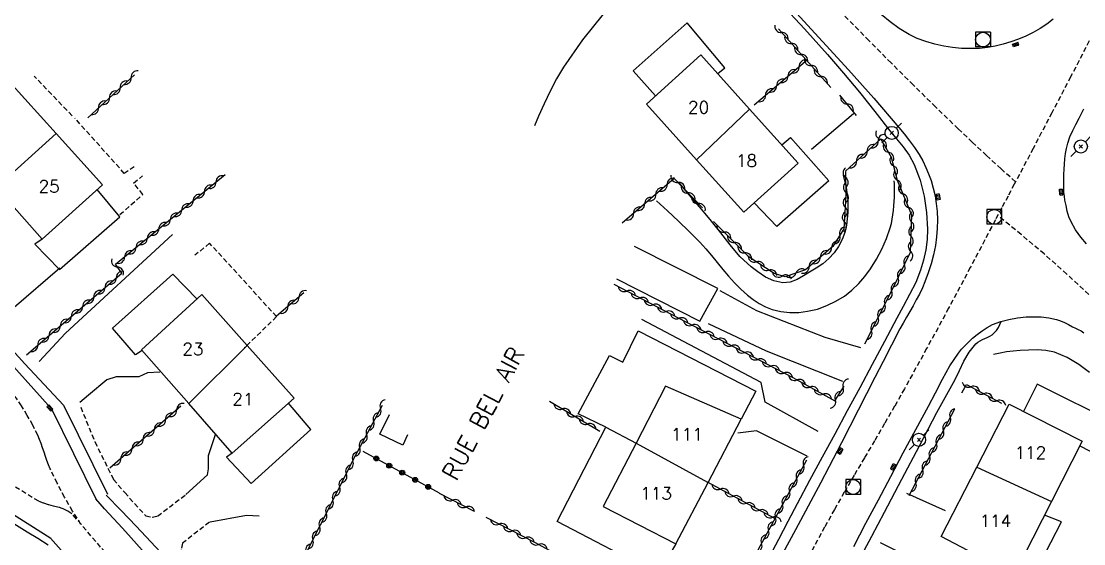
# Model space of a CAD drawing. Header units: millimetres. Extents: x 137000 to 138002, y 152999 to 154002.
# Drawn here: x 137328.6 to 137436.5, y 153858.8 to 153911.9 of the extents above; entities that cross this region are included whole.
import ezdxf
from ezdxf.enums import TextEntityAlignment as Align

# ---------------------------------------------------------------- set-up
doc = ezdxf.new("R2010")
doc.units = ezdxf.units.MM
doc.linetypes.add('DASHED', pattern=[0.75, 0.5, -0.25])
doc.layers.get('0').update_dxf_attribs({"linetype": 'CONTINUOUS'})
for name, color, linetype in [('W0001', 6, 'DASHED'), ('W0008', 7, 'CONTINUOUS'), ('W0014', 7, 'CONTINUOUS'), ('W0017', 7, 'CONTINUOUS'), ('W0101', 7, 'CONTINUOUS'), ('W0104', 1, 'CONTINUOUS'), ('W0112', 1, 'DASHED'), ('W0211', 2, 'CONTINUOUS'), ('W0214', 2, 'CONTINUOUS'), ('W0300', 7, 'CONTINUOUS'), ('W0310', 3, 'CONTINUOUS'), ('W0323', 7, 'CONTINUOUS'), ('W0401', 7, 'CONTINUOUS'), ('W0420', 7, 'CONTINUOUS'), ('W0473', 7, 'CONTINUOUS'), ('W0989', 7, 'CONTINUOUS'), ('W0991', 7, 'CONTINUOUS'), ('W1102', 7, 'CONTINUOUS')]:
    doc.layers.add(name, color=color, linetype=linetype)
doc.styles.get("Standard").update_dxf_attribs({"font": 'romans.shx', "width": 0.85})

# ---------------------------------------------------------------- blocks, each defined once
blk = doc.blocks.new('T473')
for p, q in [((-0.166667, 0.166667), (0.166667, -0.166667)), ((-0.166667, -0.166667), (0.166667, 0.166667)), ((0.500001, 0.500001), (1.000002, 1.000002)), ((-1.000002, -1.000002), (-0.500001, -0.500001))]:
    blk.add_line(p, q)
blk.add_ellipse((0, 0), major_axis=(0.471405, 0.471405), ratio=1, start_param=5.4977871438, end_param=11.780972451)
blk = doc.blocks.new('T401')
for p, q in [((-0.3, 0.3), (0, 0.3)), ((-0.3, -0.25), (-0.3, 0.3)), ((-0.3, 0.15), (0, 0.15)), ((-0.3, 0), (0, 0)), ((0, 0.3), (0, -0.25)), ((-0.3, -0.15), (0, -0.15)), ((-0.3, -0.25), (-0.3, -0.3)), ((-0.3, -0.3), (0, -0.3)), ((0, -0.3), (0, -0.25))]:
    blk.add_line(p, q)
blk = doc.blocks.new('T420')
for p, q in [((0.75, 0.75), (-0.75, 0.75)), ((-0.75, 0.75), (-0.75, -0.75)), ((0.75, 0.75), (0.75, -0.75)), ((0.75, -0.75), (-0.75, -0.75))]:
    blk.add_line(p, q)
blk.add_ellipse((0, 0), major_axis=(-0.53, 0.53), ratio=1, start_param=3.926991, end_param=10.210176)
blk = doc.blocks.new('t310o')
at = {"color": 0, "linetype": 'Continuous'}
for centre, start, end in [((-0.5, 0.38), 216.8699, 323.1304), ((0.5, -0.37), 36.8699, 143.1303)]:
    blk.add_arc(centre, 0.625, start, end, dxfattribs=at)
blk = doc.blocks.new('t323o')
at = {"color": 0, "linetype": 'Continuous'}
for radius in [0.25, 0.15]:
    blk.add_circle((0, 0), radius, dxfattribs=at)

msp = doc.modelspace()

# ---------------------------------------------------------------- linework, layer by layer
at = {"layer": 'W0001'}
for points in [[(137429.52, 153895.54), (137428.05, 153896.87), (137426.59, 153898.21), (137425.15, 153899.56), (137423.71, 153900.93), (137421.42, 153903.14), (137419.15, 153905.38), (137416.89, 153907.63), (137414.65, 153909.89), (137411.42, 153913.17)], [(137437.01, 153909.86), (137435.12, 153906.21), (137433.22, 153902.57), (137431.31, 153898.94), (137429.39, 153895.3), (137428.76, 153894.1), (137428.12, 153892.9), (137427.48, 153891.69), (137426.85, 153890.49)], [(137436.97, 153884.09), (137434.73, 153886.18), (137432.44, 153888.22), (137430.1, 153890.2), (137427.71, 153892.13)], [(137427.1, 153890.97), (137424.93, 153886.84), (137422.73, 153882.71), (137420.5, 153878.61), (137418.24, 153874.52), (137417.25, 153872.76), (137416.23, 153871), (137415.21, 153869.25), (137414.18, 153867.51), (137413.15, 153865.76), (137412.13, 153864.01), (137411.13, 153862.25), (137410.14, 153860.48), (137408.86, 153858.12)], [(137334.63, 153860.74), (137333.77, 153862.1), (137332.96, 153863.5), (137332.21, 153864.93), (137331.51, 153866.39), (137331.33, 153866.8), (137331.17, 153867.23), (137331.02, 153867.66), (137330.88, 153868.1), (137330.74, 153868.53), (137330.6, 153868.96), (137330.43, 153869.39), (137330.25, 153869.8), (137329.74, 153870.82), (137329.18, 153871.82), (137328.59, 153872.79), (137327.95, 153873.73)], [(137327.97, 153864.58), (137328.62, 153864.2), (137329.26, 153863.8), (137329.89, 153863.38), (137330.34, 153863.12), (137330.82, 153862.93), (137331.32, 153862.78), (137331.81, 153862.65), (137332.31, 153862.52), (137332.8, 153862.35), (137333.28, 153862.13), (137333.72, 153861.83)], [(137383.1, 153807.13), (137381.06, 153809.75), (137378.95, 153812.32), (137376.79, 153814.84), (137374.57, 153817.31), (137373.01, 153818.95), (137371.41, 153820.55), (137369.79, 153822.12), (137368.15, 153823.67), (137366.5, 153825.22), (137364.87, 153826.79), (137363.26, 153828.37), (137361.68, 153829.99), (137357.51, 153834.5), (137353.44, 153839.09), (137349.41, 153843.73), (137345.38, 153848.35), (137342.45, 153851.71), (137339.53, 153855.07), (137336.62, 153858.45), (137333.72, 153861.83)]]:
    msp.add_lwpolyline(points, dxfattribs=at)
at = {"layer": 'W0008'}
for points in [[(137407.3, 153912.67), (137409.92, 153909.79), (137412.55, 153906.93), (137415.15, 153904.04), (137417.67, 153901.08), (137418.22, 153900.41), (137418.76, 153899.73), (137419.28, 153899.04), (137419.75, 153898.31), (137420.1, 153897.67), (137420.42, 153897.02), (137420.7, 153896.36), (137420.95, 153895.67), (137421.17, 153894.91), (137421.35, 153894.13), (137421.48, 153893.34), (137421.57, 153892.55), (137421.6, 153891.68), (137421.58, 153890.82), (137421.51, 153889.95), (137421.39, 153889.09), (137421.21, 153888.15), (137420.96, 153887.21), (137420.67, 153886.29), (137420.33, 153885.39), (137420.07, 153884.77), (137419.77, 153884.15), (137419.45, 153883.55), (137419.12, 153882.96), (137418.78, 153882.38), (137418.44, 153881.79), (137418.11, 153881.2), (137417.79, 153880.61), (137416.93, 153878.96), (137416.08, 153877.31), (137415.24, 153875.66), (137414.4, 153874), (137413.56, 153872.35), (137412.71, 153870.7), (137411.86, 153869.05), (137411.01, 153867.4), (137409.74, 153865), (137408.46, 153862.6), (137407.18, 153860.21), (137405.89, 153857.82)], [(137433.36, 153912.06), (137432.71, 153911.57), (137432.03, 153911.12), (137431.32, 153910.71), (137430.58, 153910.35), (137429.82, 153910.04), (137429.04, 153909.76), (137428.26, 153909.53), (137427.47, 153909.34), (137426.67, 153909.2), (137425.86, 153909.11), (137424.95, 153909.08), (137424.04, 153909.1), (137423.13, 153909.18), (137422.23, 153909.33), (137421.32, 153909.53), (137420.43, 153909.79), (137419.55, 153910.12), (137418.71, 153910.52), (137417.71, 153911.11), (137416.78, 153911.8), (137415.89, 153912.54)], [(137317.21, 153888.53), (137331.62, 153872.52)], [(137413.09, 153858.49), (137414.34, 153860.87), (137415.6, 153863.25), (137416.85, 153865.63), (137418.12, 153868.01), (137419.39, 153870.38), (137420.68, 153872.75), (137421.4, 153874.11), (137422.11, 153875.49), (137422.87, 153876.85), (137423.73, 153878.14), (137424.05, 153878.55), (137424.4, 153878.94), (137424.77, 153879.31), (137425.16, 153879.66), (137425.63, 153880.05), (137426.13, 153880.42), (137426.64, 153880.76), (137427.2, 153881.04), (137428.02, 153881.35), (137428.86, 153881.58), (137429.72, 153881.73), (137430.59, 153881.82), (137431.36, 153881.85), (137432.14, 153881.83), (137432.91, 153881.74), (137433.67, 153881.58), (137434.1, 153881.44), (137434.51, 153881.25), (137434.91, 153881.04), (137435.31, 153880.83), (137435.6, 153880.69), (137435.89, 153880.55), (137436.18, 153880.4), (137436.46, 153880.22)], [(137331.62, 153872.55), (137336.13, 153863.33)], [(137323.49, 153864.46), (137331.57, 153859.35)], [(137341.39, 153857.53), (137339.72, 153859.38), (137338.83, 153860.37), (137337.93, 153861.36), (137337.03, 153862.34), (137336.13, 153863.33)], [(137331.54, 153859.35), (137338.52, 153851.48)]]:
    msp.add_lwpolyline(points, dxfattribs=at)
at = {"layer": 'W0014'}
for points in [[(137405.7, 153913.67), (137408.09, 153911.09), (137410.43, 153908.48), (137412.07, 153906.58), (137413.67, 153904.66), (137415.23, 153902.71), (137416.77, 153900.74), (137417.43, 153899.92), (137418.1, 153899.11), (137418.73, 153898.25), (137419.24, 153897.31), (137419.83, 153895.73), (137420.24, 153894.09), (137420.48, 153892.42), (137420.58, 153890.74), (137420.55, 153889.68), (137420.4, 153888.63), (137420.18, 153887.6), (137419.88, 153886.59), (137419.39, 153885.32), (137418.77, 153884.1), (137418.11, 153882.9), (137417.47, 153881.71), (137416.23, 153879.34), (137414.98, 153876.98), (137413.71, 153874.62), (137412.44, 153872.27), (137411.16, 153869.92), (137409.89, 153867.57), (137408.62, 153865.21), (137407.36, 153862.85), (137406.41, 153861.04), (137405.46, 153859.23), (137404.52, 153857.42)], [(137436.74, 153889.24), (137436.16, 153889.94), (137435.63, 153890.68), (137435.18, 153891.47), (137434.95, 153892.01), (137434.78, 153892.57), (137434.65, 153893.13), (137434.54, 153893.7), (137434.48, 153894.08), (137434.44, 153894.47), (137434.42, 153894.85), (137434.42, 153895.24), (137434.42, 153895.77), (137434.44, 153896.3), (137434.46, 153896.83), (137434.49, 153897.36), (137434.54, 153897.89), (137434.61, 153898.42), (137434.71, 153898.95), (137434.83, 153899.47), (137435.05, 153900.13), (137435.34, 153900.77), (137435.65, 153901.39), (137435.97, 153902.01), (137436.47, 153902.95)], [(137317.81, 153889.41), (137319.61, 153887.38), (137321.42, 153885.35), (137323.23, 153883.33), (137325.05, 153881.32), (137326.99, 153879.19), (137328.94, 153877.07), (137330.89, 153874.96), (137332.85, 153872.85)], [(137413.66, 153857.16), (137414.93, 153859.57), (137416.21, 153861.99), (137417.99, 153865.36), (137419.76, 153868.74), (137421.55, 153872.11), (137423.38, 153875.46), (137423.84, 153876.38), (137424.29, 153877.33), (137424.81, 153878.26), (137425.48, 153879.08), (137425.69, 153879.26), (137425.92, 153879.41), (137426.17, 153879.53), (137426.41, 153879.64), (137426.66, 153879.75), (137426.91, 153879.88), (137427.14, 153880.02), (137427.35, 153880.2), (137427.58, 153880.46), (137427.78, 153880.74), (137427.93, 153881.05), (137428.05, 153881.37)], [(137332.85, 153872.85), (137337.33, 153863.83)], [(137323.18, 153863.68), (137324.15, 153863.09), (137325.11, 153862.5), (137326.07, 153861.91), (137327.03, 153861.32), (137328.1, 153860.66), (137329.17, 153860), (137330.24, 153859.34), (137331.31, 153858.68)], [(137343.21, 153857.37), (137341.73, 153858.98), (137340.23, 153860.58), (137338.71, 153862.16), (137337.19, 153863.73)]]:
    msp.add_lwpolyline(points, dxfattribs=at)
at = {"layer": 'W0017'}
for points in [[(137413.06, 153902.45), (137408.81, 153898.82)], [(137330.38, 153877.29), (137333.06, 153880.16), (137343.94, 153890.21)], [(137327.62, 153880.55), (137327.84, 153882.82), (137332.48, 153886.83)], [(137413.8, 153878.7), (137410.21, 153879.72), (137403.24, 153882.45), (137399.55, 153884.48)], [(137409.49, 153870.19), (137404.1, 153873.16), (137403.71, 153875.15), (137391.58, 153881.57)], [(137398.3, 153881.16), (137404.2, 153878.39), (137411.95, 153875.31)], [(137342.64, 153876.21), (137341.39, 153876.13), (137340.49, 153875.75), (137339.3, 153875.75), (137338.19, 153875.74), (137337.24, 153875.42), (137335.41, 153873.87), (137334.51, 153873.12)], [(137345.28, 153863.78), (137347.48, 153865.8), (137347.58, 153866.39), (137347.58, 153867.76), (137348.34, 153869.97)], [(137408.36, 153867.67), (137403.23, 153870.27), (137401.32, 153870.02)], [(137422.43, 153862.13), (137418.5, 153863.89)], [(137347.75, 153861.01), (137351.44, 153861.7), (137352.72, 153861.61)], [(137420.73, 153856.43), (137415.8, 153858.88)]]:
    msp.add_lwpolyline(points, dxfattribs=at)
at = {"layer": 'W0101'}
for points in [[(137402.52, 153902.94), (137397.58, 153908.44), (137392.04, 153903.43), (137397.13, 153897.79)], [(137326.03, 153894.96), (137321.34, 153900.24), (137327.34, 153905.74), (137332.1, 153900.46)], [(137407.46, 153897.44), (137402.52, 153902.94)], [(137332.1, 153900.46), (137336.8, 153895.24), (137330.68, 153889.72)], [(137397.13, 153897.79), (137401.94, 153892.47), (137407.46, 153897.44)], [(137330.68, 153889.72), (137326.03, 153894.96)], [(137345.57, 153873.04), (137340.78, 153878.48), (137346.91, 153884.09), (137351.5, 153878.93)], [(137351.5, 153878.93), (137356.27, 153873.58), (137349.99, 153868)], [(137398.3, 153865.02), (137401.68, 153871.45), (137393.99, 153874.79), (137390.99, 153869.01)], [(137349.99, 153868), (137345.57, 153873.04)], [(137425.61, 153866.58), (137428.89, 153872.97), (137436.29, 153869.19), (137433.19, 153863.09)], [(137390.99, 153869.01), (137387.66, 153862.57), (137395.04, 153858.79)], [(137429.38, 153855.63), (137421.98, 153859.51), (137425.61, 153866.58)], [(137395.04, 153858.79), (137398.3, 153865.02)], [(137433.19, 153863.09), (137429.38, 153855.63)]]:
    msp.add_lwpolyline(points, dxfattribs=at)
at = {"layer": 'W0104'}
for points in [[(137399.29, 153906.55), (137400.01, 153907.14), (137396.19, 153911.7), (137390.71, 153906.81), (137392.97, 153904.27)], [(137405.79, 153899.3), (137406.69, 153900.07), (137410.58, 153895.64), (137405.28, 153891.01), (137402.97, 153893.4)], [(137330.68, 153889.72), (137329.95, 153889.22), (137332.45, 153886.66), (137338.56, 153892.01), (137336.27, 153894.76)], [(137399.29, 153884.72), (137390.82, 153888.98)], [(137340.84, 153878.41), (137340.15, 153877.97), (137337.83, 153880.7), (137343.97, 153886.18), (137346.42, 153883.64)], [(137389.01, 153885.68), (137397.48, 153881.38), (137399.29, 153884.72)], [(137395.04, 153858.79), (137393.24, 153855.68), (137382.97, 153861.05), (137387.94, 153870.63), (137385.11, 153871.98), (137388.28, 153877.92), (137389.66, 153877.24), (137391.21, 153880.42), (137403.16, 153874.3), (137401.68, 153871.45)], [(137436.06, 153868.72), (137438.08, 153867.67), (137439.88, 153870.93), (137431.72, 153875), (137430.34, 153872.23)], [(137349.99, 153868), (137349.42, 153867.59), (137351.91, 153864.89), (137357.96, 153870.4), (137355.7, 153873.08)], [(137367.78, 153869.85), (137367.3, 153868.8), (137364.96, 153869.93), (137365.97, 153871.93)], [(137387.94, 153870.63), (137390.99, 153869.01)], [(137429.81, 153856.48), (137431.45, 153855.68), (137434.19, 153861), (137432.46, 153861.68)]]:
    msp.add_lwpolyline(points, dxfattribs=at)
at = {"layer": 'W0112'}
for points in [[(137333.73, 153902.25), (137329.89, 153906.27)], [(137340.04, 153897.08), (137339.03, 153896.4), (137334.01, 153902.01)], [(137338.58, 153892.22), (137340.92, 153894.27), (137339.98, 153895.43), (137340.88, 153896.15)], [(137354.49, 153881.86), (137347.69, 153889.31), (137346.19, 153888.09)], [(137354.49, 153881.86), (137351.21, 153878.67)], [(137334.6, 153872.65), (137336.04, 153869.14), (137337.93, 153865.31), (137339.07, 153863.98), (137341.21, 153861.62), (137341.86, 153861.47), (137342.41, 153861.6), (137345.28, 153863.78)], [(137347.67, 153860.98), (137344.94, 153858.83), (137344.82, 153858.17), (137344.83, 153857.77)]]:
    msp.add_lwpolyline(points, dxfattribs=at)
at = {"layer": 'W0211'}
msp.add_lwpolyline([(137412.01, 153896.23), (137412.33, 153894.98), (137412.5, 153893.71), (137412.51, 153892.43), (137412.36, 153891.15), (137412.18, 153890.4), (137411.91, 153889.68), (137411.55, 153888.99), (137411.12, 153888.35), (137410.57, 153887.75), (137409.96, 153887.23), (137409.29, 153886.78), (137408.61, 153886.36), (137408, 153886), (137407.36, 153885.64), (137406.65, 153885.37), (137405.9, 153885.3), (137404.97, 153885.48), (137404.12, 153885.88), (137403.37, 153886.39), (137402.67, 153886.93), (137401.53, 153887.98), (137400.54, 153889.16), (137399.61, 153890.38), (137398.66, 153891.56), (137397.84, 153892.52), (137397.03, 153893.48), (137396.22, 153894.44), (137395.41, 153895.4)], dxfattribs=at)
at = {"layer": 'W0214'}
msp.add_lwpolyline([(137393.07, 153893.62), (137394.2, 153892.6), (137395.31, 153891.56), (137396.4, 153890.5), (137397.47, 153889.42), (137398.08, 153888.76), (137398.67, 153888.07), (137399.23, 153887.37), (137399.8, 153886.66), (137400.37, 153885.96), (137400.98, 153885.28), (137401.62, 153884.63), (137402.3, 153884.03), (137402.88, 153883.59), (137403.49, 153883.18), (137404.14, 153882.84), (137404.83, 153882.58), (137405.71, 153882.38), (137406.61, 153882.28), (137407.51, 153882.29), (137408.4, 153882.4), (137409.4, 153882.63), (137410.36, 153882.97), (137411.28, 153883.41), (137412.15, 153883.94), (137412.91, 153884.53), (137413.6, 153885.21), (137414.22, 153885.94), (137414.79, 153886.7), (137415.41, 153887.68), (137415.96, 153888.71), (137416.43, 153889.78), (137416.81, 153890.88), (137416.92, 153891.31), (137417.01, 153891.76), (137417.08, 153892.2), (137417.14, 153892.65), (137417.18, 153893.1), (137417.21, 153893.54), (137417.23, 153893.99), (137417.25, 153894.44), (137417.25, 153894.74), (137417.25, 153895.05), (137417.23, 153895.35), (137417.19, 153895.65)], dxfattribs=at)
at = {"layer": 'W0300'}
for points in [[(137396.02, 153921.25), (137395.01, 153920.38), (137394.02, 153919.47), (137393.07, 153918.54), (137392.14, 153917.57), (137389.87, 153915.11), (137387.66, 153912.59), (137385.55, 153909.96), (137383.63, 153907.2), (137382.91, 153906), (137382.26, 153904.76), (137381.66, 153903.49), (137381.09, 153902.21), (137380.67, 153901.23)], [(137437.05, 153876.17), (137435.95, 153877), (137434.76, 153877.71), (137433.47, 153878.24), (137432.61, 153878.43), (137431.73, 153878.49), (137430.85, 153878.46), (137429.99, 153878.42), (137429.3, 153878.36), (137428.62, 153878.28), (137427.95, 153878.16), (137427.28, 153878)]]:
    msp.add_lwpolyline(points, dxfattribs=at)
at = {"layer": 'W0310'}
for points in [[(137410.76, 153905.14), (137405.44, 153911.09)], [(137403, 153903.37), (137408.4, 153907.98)], [(137335.32, 153902.05), (137340.05, 153906.43)], [(137413.36, 153902.29), (137411.7, 153904.36)], [(137415.84, 153899.93), (137412.26, 153896.63)], [(137414.22, 153879.1), (137417.08, 153884.7), (137418.87, 153888.42), (137419, 153892.17), (137417.55, 153895.69), (137416.92, 153898.03), (137415.84, 153899.93)], [(137329.11, 153877.99), (137338.78, 153886.27), (137338.15, 153887.17), (137349.27, 153896.28)], [(137397.75, 153892.9), (137394.86, 153895.89), (137389.59, 153891.35)], [(137412.25, 153896.6), (137412.3, 153894.14), (137412.1, 153890.77), (137410.98, 153888.98), (137408.2, 153886.62), (137406.12, 153885.89), (137405.01, 153886.23), (137402.36, 153887.98), (137402.36, 153888.01), (137398.86, 153891.51)], [(137388.72, 153885.14), (137396.03, 153881.34), (137406.9, 153875.66), (137411.17, 153873.31), (137412.11, 153874.79)], [(137357.25, 153884.26), (137354.49, 153881.89)], [(137424.07, 153874.1), (137424.55, 153874.97), (137428.1, 153873.07)], [(137387.33, 153870.2), (137382.21, 153873.25)], [(137344.77, 153872.75), (137337.55, 153866.47)], [(137365.2, 153872.82), (137362.48, 153867.72), (137357.11, 153857.1), (137350.74, 153852)], [(137423.34, 153872.46), (137418.69, 153863.66)], [(137401.59, 153854.86), (137408.33, 153867.32)], [(137405.1, 153861.35), (137398.24, 153865.05)], [(137374.51, 153862.11), (137371.04, 153863.89)], [(137398.59, 153849.48), (137392.51, 153852.48), (137380.73, 153858.91), (137375.76, 153861.46)]]:
    msp.add_lwpolyline(points, dxfattribs=at)
at = {"layer": 'W0323'}
msp.add_lwpolyline([(137371.04, 153863.92), (137363.3, 153868.16)], dxfattribs=at)
at = {"layer": 'W1102'}
for points in [[(137402.52, 153902.94), (137397.13, 153897.79)], [(137326.03, 153894.96), (137332.1, 153900.46)], [(137351.5, 153878.93), (137345.57, 153873.04)], [(137390.99, 153869.01), (137398.24, 153865.05)], [(137425.61, 153866.58), (137433.19, 153863.09)]]:
    msp.add_lwpolyline(points, dxfattribs=at)

# ---------------------------------------------------------------- block references
at = {"layer": 'W0310'}
for p, rotation in [((137405.76, 153910.73), 131.7689083323961), ((137406.76, 153909.61), 131.7689083323961), ((137407.76, 153908.49), 131.7689083323961), ((137407.56, 153907.26), 40.44381694829867), ((137408.76, 153907.37), 131.7689083323961), ((137339.72, 153906.13), 42.82160840451387), ((137406.42, 153906.29), 40.44381694829867), ((137409.76, 153906.25), 131.7689083323961), ((137338.62, 153905.11), 42.82160840451387), ((137405.28, 153905.32), 40.44381694829867), ((137337.52, 153904.09), 42.82160840451387), ((137404.14, 153904.34), 40.44381694829867), ((137336.42, 153903.07), 42.82160840451387), ((137412.42, 153903.47), 128.6631819674406), ((137415.56, 153899.68), 222.7060689635885), ((137415.88, 153899.85), 119.7092395227371), ((137414.46, 153898.66), 222.7060689635885), ((137416.63, 153898.55), 119.7092395227371), ((137413.36, 153897.65), 222.7060689635885), ((137417.16, 153897.16), 104.8217748906449), ((137412.27, 153895.98), 271.1420347376031), ((137348.34, 153895.52), 39.32082575942067), ((137394.14, 153895.26), 220.76056744999), ((137395.24, 153895.5), 134.1026930951131), ((137417.54, 153895.71), 104.8217748906449), ((137347.18, 153894.57), 39.32082575942067), ((137393, 153894.28), 220.76056744999), ((137396.28, 153894.42), 134.1026930951131), ((137412.3, 153894.48), 271.1420347376031), ((137418.11, 153894.32), 112.5259964180016), ((137346.02, 153893.62), 39.32082575942067), ((137391.86, 153893.31), 220.76056744999), ((137397.33, 153893.34), 134.1026930951131), ((137412.23, 153892.98), 266.5877090991145), ((137418.69, 153892.94), 112.5259964180016), ((137343.7, 153891.72), 39.32082575942067), ((137344.86, 153892.67), 39.32082575942067), ((137390.73, 153892.33), 220.76056744999), ((137342.54, 153890.77), 39.32082575942067), ((137412.14, 153891.48), 266.5877090991145), ((137418.98, 153891.5), 87.96821973487766), ((137341.38, 153889.82), 39.32082575942067), ((137399.92, 153890.45), 135.0327497988434), ((137411.68, 153890.11), 237.9027414978523), ((137418.92, 153890), 87.96821973487766), ((137340.22, 153888.87), 39.32082575942067), ((137400.98, 153889.39), 135.0327497988434), ((137410.85, 153888.87), 220.3507688734446), ((137418.87, 153888.5), 87.96821973487766), ((137339.06, 153887.91), 39.32082575942067), ((137402.04, 153888.33), 135.0327497988434), ((137409.7, 153887.9), 220.3507688734446), ((137338.34, 153886.9), 124.9534198593059), ((137403.21, 153887.42), 146.5745877572397), ((137404.46, 153886.59), 146.5745877572397), ((137408.56, 153886.93), 220.3507688734446), ((137418.25, 153887.14), 64.30948357702701), ((137338.22, 153885.8), 40.58518675127483), ((137405.82, 153885.98), 162.6871318942661), ((137407.23, 153886.28), 199.4313683122028), ((137417.6, 153885.79), 64.30948357702701), ((137337.08, 153884.82), 40.58518675127483), ((137390.05, 153884.45), 332.5745262209602), ((137416.95, 153884.44), 62.98288033034419), ((137335.94, 153883.85), 40.58518675127483), ((137356.77, 153883.84), 220.6074913794201), ((137391.38, 153883.75), 332.5745262209602), ((137416.26, 153883.11), 62.98288033034419), ((137334.8, 153882.87), 40.58518675127483), ((137355.63, 153882.86), 220.6074913794201), ((137392.71, 153883.06), 332.5745262209602), ((137394.04, 153882.37), 332.5745262209602), ((137332.53, 153880.92), 40.58518675127483), ((137333.66, 153881.89), 40.58518675127483), ((137395.37, 153881.68), 332.5745262209602), ((137415.58, 153881.77), 62.98288033034419), ((137331.39, 153879.94), 40.58518675127483), ((137396.7, 153880.99), 332.4044926329568), ((137398.03, 153880.29), 332.4044926329568), ((137414.9, 153880.43), 62.98288033034419), ((137330.25, 153878.97), 40.58518675127483), ((137399.36, 153879.6), 332.4044926329568), ((137400.69, 153878.9), 332.4044926329568), ((137402.02, 153878.21), 332.4044926329568), ((137403.35, 153877.51), 332.4044926329568), ((137404.68, 153876.82), 332.4044926329568), ((137406.01, 153876.12), 332.4044926329568), ((137407.33, 153875.42), 331.1439188556955), ((137408.65, 153874.7), 331.1439188556955), ((137412.04, 153874.67), 57.56629676342343), ((137425, 153874.73), 331.7156362202957), ((137409.96, 153873.97), 331.1439188556955), ((137411.23, 153873.41), 57.56629676342343), ((137426.32, 153874.02), 331.7156362202957), ((137344.34, 153872.37), 220.9810107467468), ((137365.04, 153872.52), 241.9743542552676), ((137383.5, 153872.48), 149.1441058387607), ((137427.64, 153873.31), 331.7156362202957), ((137343.21, 153871.39), 220.9810107467468), ((137364.34, 153871.2), 241.9743542552676), ((137384.79, 153871.71), 149.1441058387607), ((137422.89, 153871.62), 242.1843839016314), ((137342.08, 153870.4), 220.9810107467468), ((137386.07, 153870.95), 149.1441058387607), ((137422.19, 153870.29), 242.1843839016314), ((137340.94, 153869.42), 220.9810107467468), ((137363.63, 153869.87), 241.9743542552676), ((137421.49, 153868.96), 242.1843839016314), ((137339.81, 153868.44), 220.9810107467468), ((137362.93, 153868.55), 241.9743542552676), ((137338.68, 153867.45), 220.9810107467468), ((137362.23, 153867.22), 243.1808672089946), ((137408.01, 153866.74), 61.6036138938229), ((137420.79, 153867.64), 242.1843839016314), ((137361.56, 153865.88), 243.1808672089946), ((137420.09, 153866.31), 242.1843839016314), ((137407.3, 153865.42), 61.6036138938229), ((137419.39, 153864.98), 242.1843839016314), ((137360.88, 153864.54), 243.1808672089946), ((137399.56, 153864.34), 151.596139735553), ((137406.58, 153864.1), 61.6036138938229), ((137360.2, 153863.2), 243.1808672089946), ((137372.37, 153863.21), 152.7552959366832), ((137400.88, 153863.62), 151.596139735553), ((137402.2, 153862.91), 151.596139735553), ((137405.87, 153862.78), 61.6036138938229), ((137359.53, 153861.86), 243.1808672089946), ((137373.71, 153862.52), 152.7552959366832), ((137403.52, 153862.2), 151.596139735553), ((137405.16, 153861.46), 61.6036138938229), ((137358.85, 153860.52), 243.1808672089946), ((137377.09, 153860.78), 152.7552959366913), ((137404.84, 153861.48), 151.596139735553), ((137358.17, 153859.19), 243.1808672089946), ((137378.42, 153860.09), 152.7552959366913), ((137404.44, 153860.14), 61.6036138938229), ((137379.76, 153859.4), 152.7552959366913), ((137381.09, 153858.71), 151.3949930503015), ((137403.73, 153858.82), 61.6036138938229), ((137357.49, 153857.85), 243.1808672089946)]:
    msp.add_blockref('t310o', p, dxfattribs=dict(at, rotation=rotation))
at = {"layer": 'W0323', "rotation": 151.2884878533609}
for p in [(137364.62, 153867.44), (137365.93, 153866.72), (137367.25, 153866), (137368.56, 153865.28), (137369.88, 153864.56)]:
    msp.add_blockref('t323o', p, dxfattribs=at)
at = {"layer": 'W0401'}
for p, rotation in [((137429.49, 153909.63), 109.335554517387), ((137434.32, 153894.52), 4.085727181318903), ((137421.52, 153893.98), 190.645828359749), ((137331.36, 153872.47), 221.9818620075537), ((137411.6, 153868.27), 152.5018446378691), ((137417.24, 153866.52), 332.0528381334307)]:
    msp.add_blockref('T401', p, dxfattribs=dict(at, rotation=rotation))
at = {"layer": 'W0420'}
for p in [(137426.22, 153910), (137427.36, 153891.99), (137413.04, 153864.55)]:
    msp.add_blockref('T420', p, dxfattribs=at)
at = {"layer": 'W0473'}
for p in [(137416.95, 153900.52), (137436.15, 153899.14), (137419.72, 153869.34)]:
    msp.add_blockref('T473', p, dxfattribs=at)

# ---------------------------------------------------------------- texts
at = {"layer": 'W0989'}
msp.add_text('RUE BEL AIR   ', height=1.75, rotation=61.9407, dxfattribs=at).set_placement((137372.75, 153865.06))
at = {"layer": 'W0991'}
for s, p in [('20', (137397.34, 153903.12)), ('18', (137402.21, 153897.71)), ('25', (137331.4, 153895.09)), ('23', (137346, 153878.56)), ('21', (137351.07, 153873.47)), ('111', (137396.16, 153869.9)), ('112', (137431.03, 153868.03)), ('113', (137393.03, 153863.9)), ('114', (137427.48, 153861.11))]:
    msp.add_text(s, height=1.25, dxfattribs=at).set_placement(p, align=Align.MIDDLE_CENTER)

doc.saveas('drawing.dxf')
